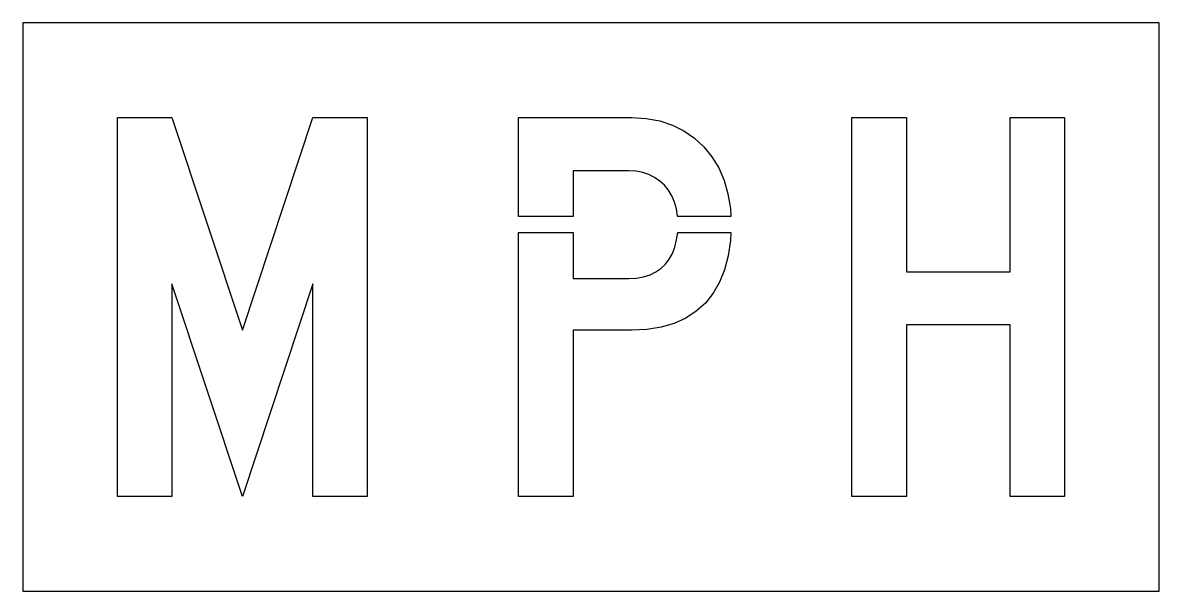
# Model space of a CAD drawing. Extents: x 0 to 36, y 0 to 18.
import ezdxf

# ---------------------------------------------------------------- set-up
doc = ezdxf.new("R2010")
doc.units = 0
doc.layers.add('CUT', color=7, linetype='Continuous')
doc.layers.add('OUTSIDE', color=1, linetype='Continuous')

msp = doc.modelspace()

# ---------------------------------------------------------------- linework, layer by layer
at = {"layer": 'CUT'}
for points in [[(6.9576, 3), (4.7256, 9.7368), (4.7256, 3), (3, 3), (3, 15), (4.7256, 15), (6.9576, 8.2632), (9.1896, 15), (10.9152, 15), (10.9152, 3), (9.1896, 3), (9.1896, 9.7368)], [(20.6448, 12.3216), (20.5596, 12.5172), (20.4528, 12.6948), (20.3268, 12.8532), (20.1804, 12.9888), (20.016, 13.104), (19.8348, 13.1952), (19.6368, 13.2612), (19.4256, 13.302), (19.2, 13.3152), (17.4312, 13.3152), (17.4312, 11.861), (15.7056, 11.861), (15.7056, 15), (19.284, 15), (19.7448, 14.9724), (20.1756, 14.8908), (20.5764, 14.7576), (20.9448, 14.5764), (21.2784, 14.3472), (21.5736, 14.0736), (21.8304, 13.758), (22.044, 13.4028), (22.2156, 13.0104), (22.3392, 12.5832), (22.416, 12.1224), (22.4301, 11.861), (20.7452, 11.861), (20.7444, 11.8764), (20.7072, 12.1068)], [(27.9888, 8.4312), (27.9888, 3), (26.2632, 3), (26.2632, 15), (27.9888, 15), (27.9888, 10.116), (31.2732, 10.116), (31.2732, 15), (33, 15), (33, 3), (31.2732, 3), (31.2732, 8.4312)], [(21.6216, 9.126), (21.3312, 8.8656), (21.0012, 8.6496), (20.6304, 8.4816), (20.22, 8.3604), (19.7712, 8.2872), (19.284, 8.2632), (17.4312, 8.2632), (17.4312, 3), (15.7056, 3), (15.7056, 11.359), (17.4312, 11.359), (17.4312, 9.9048), (19.2, 9.9048), (19.4424, 9.918), (19.6668, 9.9576), (19.8696, 10.0212), (20.0532, 10.11), (20.2164, 10.2216), (20.358, 10.3584), (20.4792, 10.5168), (20.5788, 10.698), (20.6568, 10.8996), (20.7132, 11.124), (20.7456, 11.359), (22.43, 11.359), (22.4184, 11.1048), (22.3488, 10.6224), (22.2324, 10.182), (22.0728, 9.7848), (21.8688, 9.4332)]]:
    msp.add_lwpolyline(points, close=True, dxfattribs=at)
at = {"layer": 'OUTSIDE'}
msp.add_lwpolyline([(0, 0), (36, 0), (36, 18), (0, 18)], close=True, dxfattribs=at)

doc.saveas('drawing.dxf')
